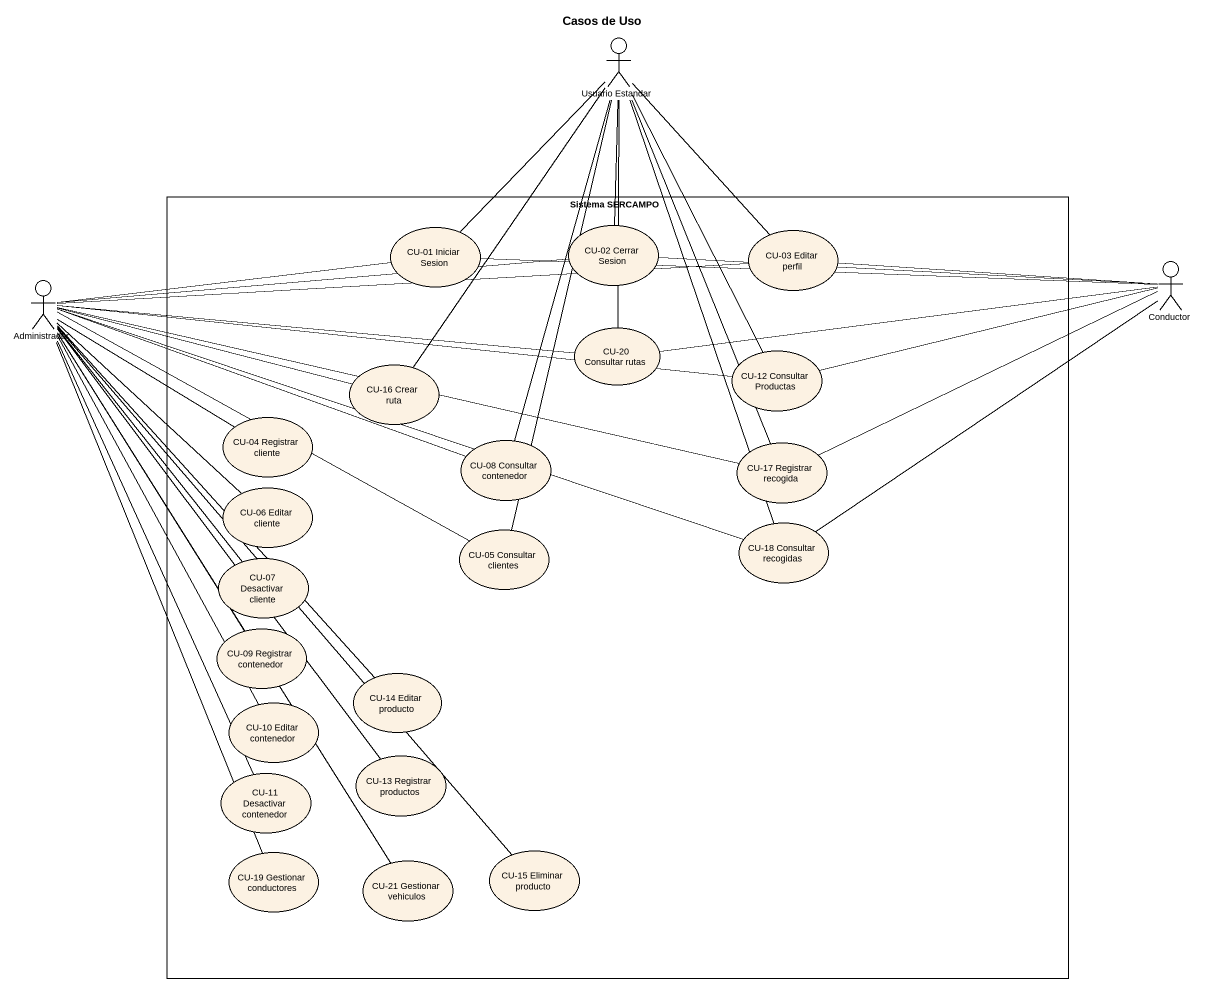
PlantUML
@startuml
title Casos de Uso
actor "Usuario Estandar" as Usuario_Estandar
rectangle "Sistema SERCAMPO" as Sistema_SERCAMPO {
  usecase "CU-01 Iniciar Sesion" as CU_01_Iniciar_Sesion
  usecase "CU-02 Cerrar Sesion" as CU_02_Cerrar_Sesion
  usecase "CU-03 Editar perfil" as CU_03_Editar_perfil
  usecase "CU-20 Consultar rutas" as CU_20_Consultar_rutas
  usecase "CU-12 Consultar Productas" as CU_12_Consultar_Productas
  usecase "CU-16 Crear ruta" as CU_16_Crear_ruta
  usecase "CU-04 Registrar cliente" as CU_04_Registrar_cliente
  usecase "CU-08 Consultar contenedor" as CU_08_Consultar_contenedor
  usecase "CU-17 Registrar recogida" as CU_17_Registrar_recogida
  usecase "CU-06 Editar cliente" as CU_06_Editar_cliente
  usecase "CU-05 Consultar clientes" as CU_05_Consultar_clientes
  usecase "CU-18 Consultar recogidas" as CU_18_Consultar_recogidas
  usecase "CU-07 Desactivar cliente" as CU_07_Desactivar_cliente
  usecase "CU-09 Registrar contenedor" as CU_09_Registrar_contenedor
  usecase "CU-14 Editar producto" as CU_14_Editar_producto
  usecase "CU-10 Editar contenedor" as CU_10_Editar_contenedor
  usecase "CU-11 Desactivar contenedor" as CU_11_Desactivar_contenedor
  usecase "CU-13 Registrar productos" as CU_13_Registrar_productos
  usecase "CU-19 Gestionar conductores" as CU_19_Gestionar_conductores
  usecase "CU-15 Eliminar producto" as CU_15_Eliminar_producto
  usecase "CU-21 Gestionar vehiculos" as CU_21_Gestionar_vehiculos
}
actor Conductor
actor Administrador
Usuario_Estandar -- CU_01_Iniciar_Sesion
Usuario_Estandar -- CU_02_Cerrar_Sesion
Usuario_Estandar -- CU_03_Editar_perfil
Usuario_Estandar -- CU_20_Consultar_rutas
Usuario_Estandar -- CU_12_Consultar_Productas
Usuario_Estandar -- CU_16_Crear_ruta
Usuario_Estandar -- CU_08_Consultar_contenedor
Usuario_Estandar -- CU_17_Registrar_recogida
Usuario_Estandar -- CU_05_Consultar_clientes
Usuario_Estandar -- CU_18_Consultar_recogidas
CU_02_Cerrar_Sesion -left- Administrador
Conductor -left- CU_01_Iniciar_Sesion
Conductor -left- CU_02_Cerrar_Sesion
Conductor -left- CU_03_Editar_perfil
Conductor -left- CU_12_Consultar_Productas
Conductor -left- CU_17_Registrar_recogida
Conductor -- CU_18_Consultar_recogidas
Administrador -right- CU_01_Iniciar_Sesion
Administrador -right- CU_03_Editar_perfil
Administrador -right- CU_20_Consultar_rutas
Administrador -right- CU_12_Consultar_Productas
Administrador -right- CU_16_Crear_ruta
Administrador -right- CU_04_Registrar_cliente
Administrador -right- CU_08_Consultar_contenedor
Administrador -right- CU_17_Registrar_recogida
Administrador -right- CU_05_Consultar_clientes
Administrador -right- CU_18_Consultar_recogidas
Administrador -- CU_07_Desactivar_cliente
Administrador -- CU_09_Registrar_contenedor
Administrador -- CU_14_Editar_producto
Administrador -- CU_10_Editar_contenedor
Administrador -- CU_11_Desactivar_contenedor
Administrador -- CU_13_Registrar_productos
Administrador -- CU_19_Gestionar_conductores
Administrador -- CU_15_Eliminar_producto
Administrador -- CU_21_Gestionar_vehiculos
CU_20_Consultar_rutas -right- Conductor
CU_06_Editar_cliente -up- Administrador
@enduml
